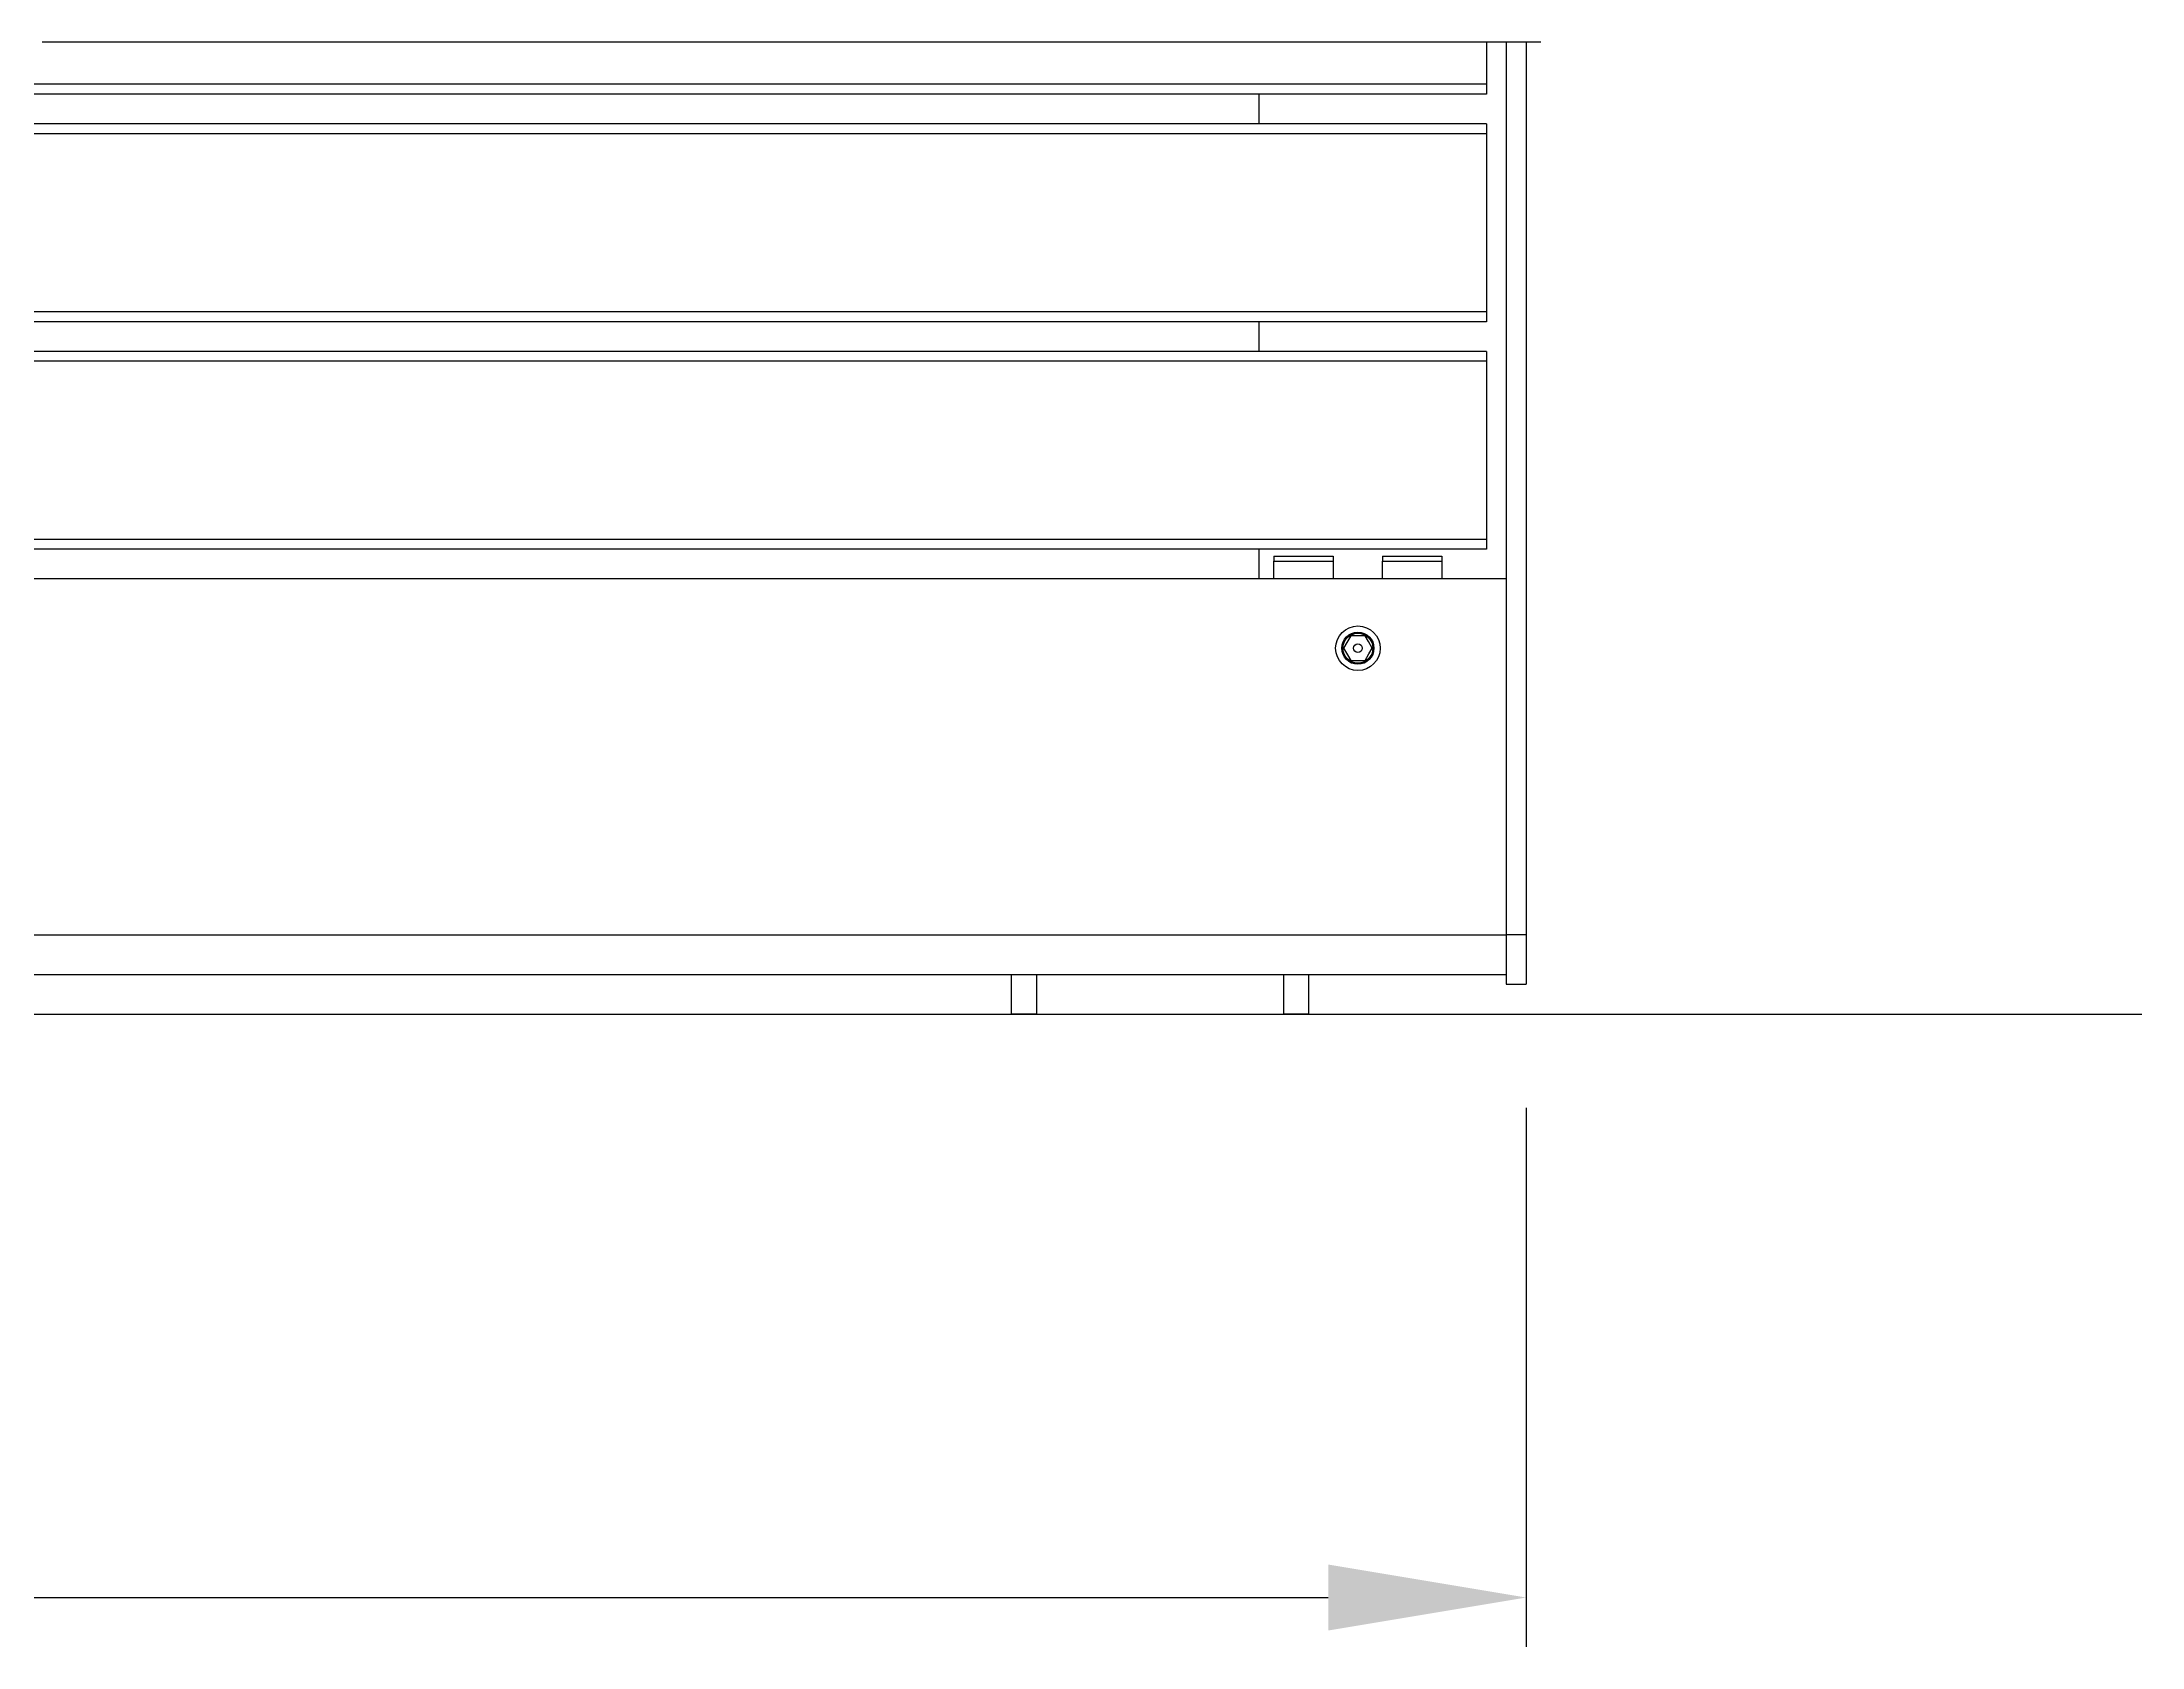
# Model space of a CAD drawing. Header units: millimetres. Extents: x 11004 to 16944, y 3085 to 7285.
# Drawn here: x 14275.4 to 14699.9, y 5882.5 to 6207 of the extents above; entities that cross this region are included whole.
import ezdxf

# ---------------------------------------------------------------- set-up
doc = ezdxf.new("R2010")
doc.units = ezdxf.units.MM
doc.header["$LTSCALE"] = 0.3
doc.styles.add('SEACAD_Arial', font='arial.ttf', dxfattribs={"width": 0.8})
doc.dimstyles.new('ISO-25', dxfattribs={"dimtxt": 1.6, "dimasz": 2, "dimexe": 0.5, "dimexo": 1.5, "dimtad": 1, "dimdec": 0, "dimtxsty": 'SEACAD_Arial', "dimcen": 2, "dimadec": 0, "dimazin": 0, "dimtfac": 1, "dimtdec": 0, "dimtmove": 0, "dimatfit": 3, "dimfxl": 1, "dimarcsym": 0})

# ---------------------------------------------------------------- blocks, each defined once
blk = doc.blocks.new('*D144')
at = {"color": 0, "lineweight": -2, "transparency": 16777216}
for p, q in [((14575.41, 5991.56), (14575.41, 5882.53)), ((13375.41, 5986.45), (13375.41, 5882.53)), ((13415.41, 5892.53), (14535.41, 5892.53))]:
    blk.add_line(p, q, dxfattribs=at)
at = {"color": 0, "transparency": 16777216}
for points in [[(13415.41, 5899.2), (13415.41, 5885.86), (13375.41, 5892.53)], [(14535.41, 5899.2), (14535.41, 5885.86), (14575.41, 5892.53)]]:
    blk.add_solid(points, dxfattribs=at)
at = {"layer": 'Defpoints', "color": 0, "transparency": 16777216}
for p in [(14575.41, 6021.56), (13375.41, 6016.45), (14575.41, 5892.53)]:
    blk.add_point(p, dxfattribs=at)
at = {"color": 0, "transparency": 16777216, "insert": (13975.41, 5921.37), "char_height": 32, "attachment_point": 5, "style": 'SEACAD_Arial'}
blk.add_mtext('1200', dxfattribs=at)

msp = doc.modelspace()

# ---------------------------------------------------------------- linework, layer by layer
for p, q in [((14578.41, 6206.95), (14275.41, 6206.95)), ((14567.41, 6207), (14567.41, 6198.45)), ((14571.41, 6206.99), (14571.41, 6026.56)), ((14575.41, 6206.97), (14575.41, 6026.56)), ((14567.41, 6198.45), (13383.41, 6198.45)), ((14567.41, 6198.45), (14567.41, 6196.45)), ((14567.41, 6196.45), (13383.41, 6196.45)), ((14521.41, 6196.45), (14521.41, 6190.45)), ((14567.41, 6190.45), (13383.41, 6190.45)), ((14567.41, 6190.45), (14567.41, 6188.45)), ((14567.41, 6188.45), (13383.41, 6188.45)), ((14567.41, 6188.45), (14567.41, 6152.45)), ((14567.41, 6152.45), (13383.41, 6152.45)), ((14567.41, 6152.45), (14567.41, 6150.45)), ((14567.41, 6150.45), (13383.41, 6150.45)), ((14521.41, 6150.45), (14521.41, 6144.45)), ((14567.41, 6144.45), (13383.41, 6144.45)), ((14567.41, 6144.45), (14567.41, 6142.45)), ((14567.41, 6142.45), (13383.41, 6142.45)), ((14567.41, 6142.45), (14567.41, 6106.45)), ((14567.41, 6106.45), (13383.41, 6106.45)), ((14567.41, 6104.45), (13383.41, 6104.45)), ((14521.41, 6104.45), (14521.41, 6098.45)), ((14567.41, 6106.45), (14567.41, 6104.45)), ((14524.41, 6103.05), (14536.41, 6103.05)), ((14524.41, 6103.05), (14524.41, 6102.05)), ((14524.41, 6102.05), (14536.41, 6102.05)), ((14524.41, 6098.45), (14524.41, 6102.05)), ((14536.41, 6103.05), (14536.41, 6102.05)), ((14536.41, 6102.05), (14536.41, 6098.45)), ((14546.41, 6103.05), (14558.41, 6103.05)), ((14546.41, 6103.05), (14546.41, 6102.05)), ((14546.41, 6102.05), (14558.41, 6102.05)), ((14546.41, 6098.45), (14546.41, 6102.05)), ((14558.41, 6103.05), (14558.41, 6102.05)), ((14558.41, 6102.05), (14558.41, 6098.45)), ((14571.41, 6098.45), (13379.41, 6098.45)), ((14538.52, 6084.45), (14538.52, 6084.45)), ((14542.85, 6086.95), (14539.97, 6086.95)), ((14544.29, 6084.45), (14544.29, 6084.45)), ((14539.97, 6081.95), (14542.85, 6081.95)), ((14571.41, 6026.45), (13379.41, 6026.45)), ((14571.41, 6026.56), (14571.41, 6016.56)), ((14571.41, 6026.56), (14575.41, 6026.56)), ((14575.41, 6026.56), (14575.41, 6016.56)), ((14571.41, 6018.45), (13379.41, 6018.45)), ((14471.41, 6010.45), (14471.41, 6018.45)), ((14476.41, 6018.45), (14476.41, 6010.45)), ((14526.41, 6010.45), (14526.41, 6018.45)), ((14531.41, 6018.45), (14531.41, 6010.45)), ((14571.41, 6016.56), (14575.41, 6016.56)), ((14476.41, 6010.45), (14471.41, 6010.45)), ((14476.41, 6010.45), (14526.41, 6010.45)), ((14531.41, 6010.45), (14526.41, 6010.45))]:
    msp.add_line(p, q)
at = {"color": 7, "linetype": 'Continuous'}
msp.add_line((13244.91, 6010.45), (14699.91, 6010.45), dxfattribs=at)
at = {"flags": 128}
for points in [[(14539.96, 6086.95), (14539.19, 6085.61), (14538.52, 6084.45)], [(14538.52, 6084.45), (14539.3, 6083.11), (14539.96, 6081.95)], [(14544.29, 6084.45), (14543.52, 6085.79), (14542.85, 6086.95)], [(14542.85, 6081.95), (14543.63, 6083.29), (14544.29, 6084.45)], [(14539.96, 6081.95), (14539.96, 6081.95), (14539.96, 6081.95), (14539.97, 6081.95), (14539.97, 6081.95), (14539.97, 6081.95), (14539.97, 6081.95), (14539.97, 6081.95), (14539.97, 6081.95)], [(14542.85, 6081.95), (14542.85, 6081.95), (14542.85, 6081.95), (14542.85, 6081.95), (14542.85, 6081.95), (14542.85, 6081.95), (14542.85, 6081.95), (14542.85, 6081.95), (14542.85, 6081.95)]]:
    msp.add_lwpolyline(points, dxfattribs=at)
for radius in [4.5, 3.25, 3.1, 3.03, 0.894]:
    msp.add_circle((14541.41, 6084.45), radius)
for centre, start, end in [((14539.99, 6086.91), 119.1195, 121.069), ((14542.83, 6086.91), 58.931, 60.8805)]:
    msp.add_arc(centre, 0.0445, start, end)

# ---------------------------------------------------------------- dimensions: what is measured, and where the dimension line sits
dim = msp.add_linear_dim(base=(14575.41, 5892.53), p1=(13375.41, 6016.45), p2=(14575.41, 6021.56), dimstyle='ISO-25')
dim.commit()
dim.dimension.update_dxf_attribs({"geometry": '*D144', "text_midpoint": (13975.41, 5921.37)})

doc.saveas('drawing.dxf')
